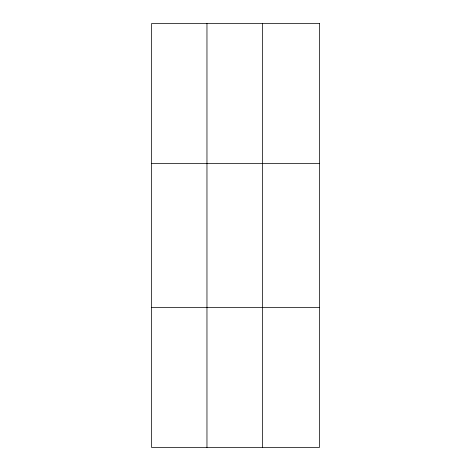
<?xml version="1.0" encoding="UTF-8"?>
<svg xmlns="http://www.w3.org/2000/svg" width="471" height="471" viewBox="0 0 471 471"><rect width="100%" height="100%" fill="white"/><g stroke="black" fill="none" stroke-linecap="round" stroke-linejoin="round"><path stroke-width="0.71" d="M206.963 23.55L206.963 447.45M262.359 23.55L262.359 447.45M151.568 163.437L319.432 163.437M151.568 307.563L319.432 307.563M319.432 23.55L319.432 447.45L151.568 447.45L151.568 23.55L319.432 23.55"/></g></svg>
